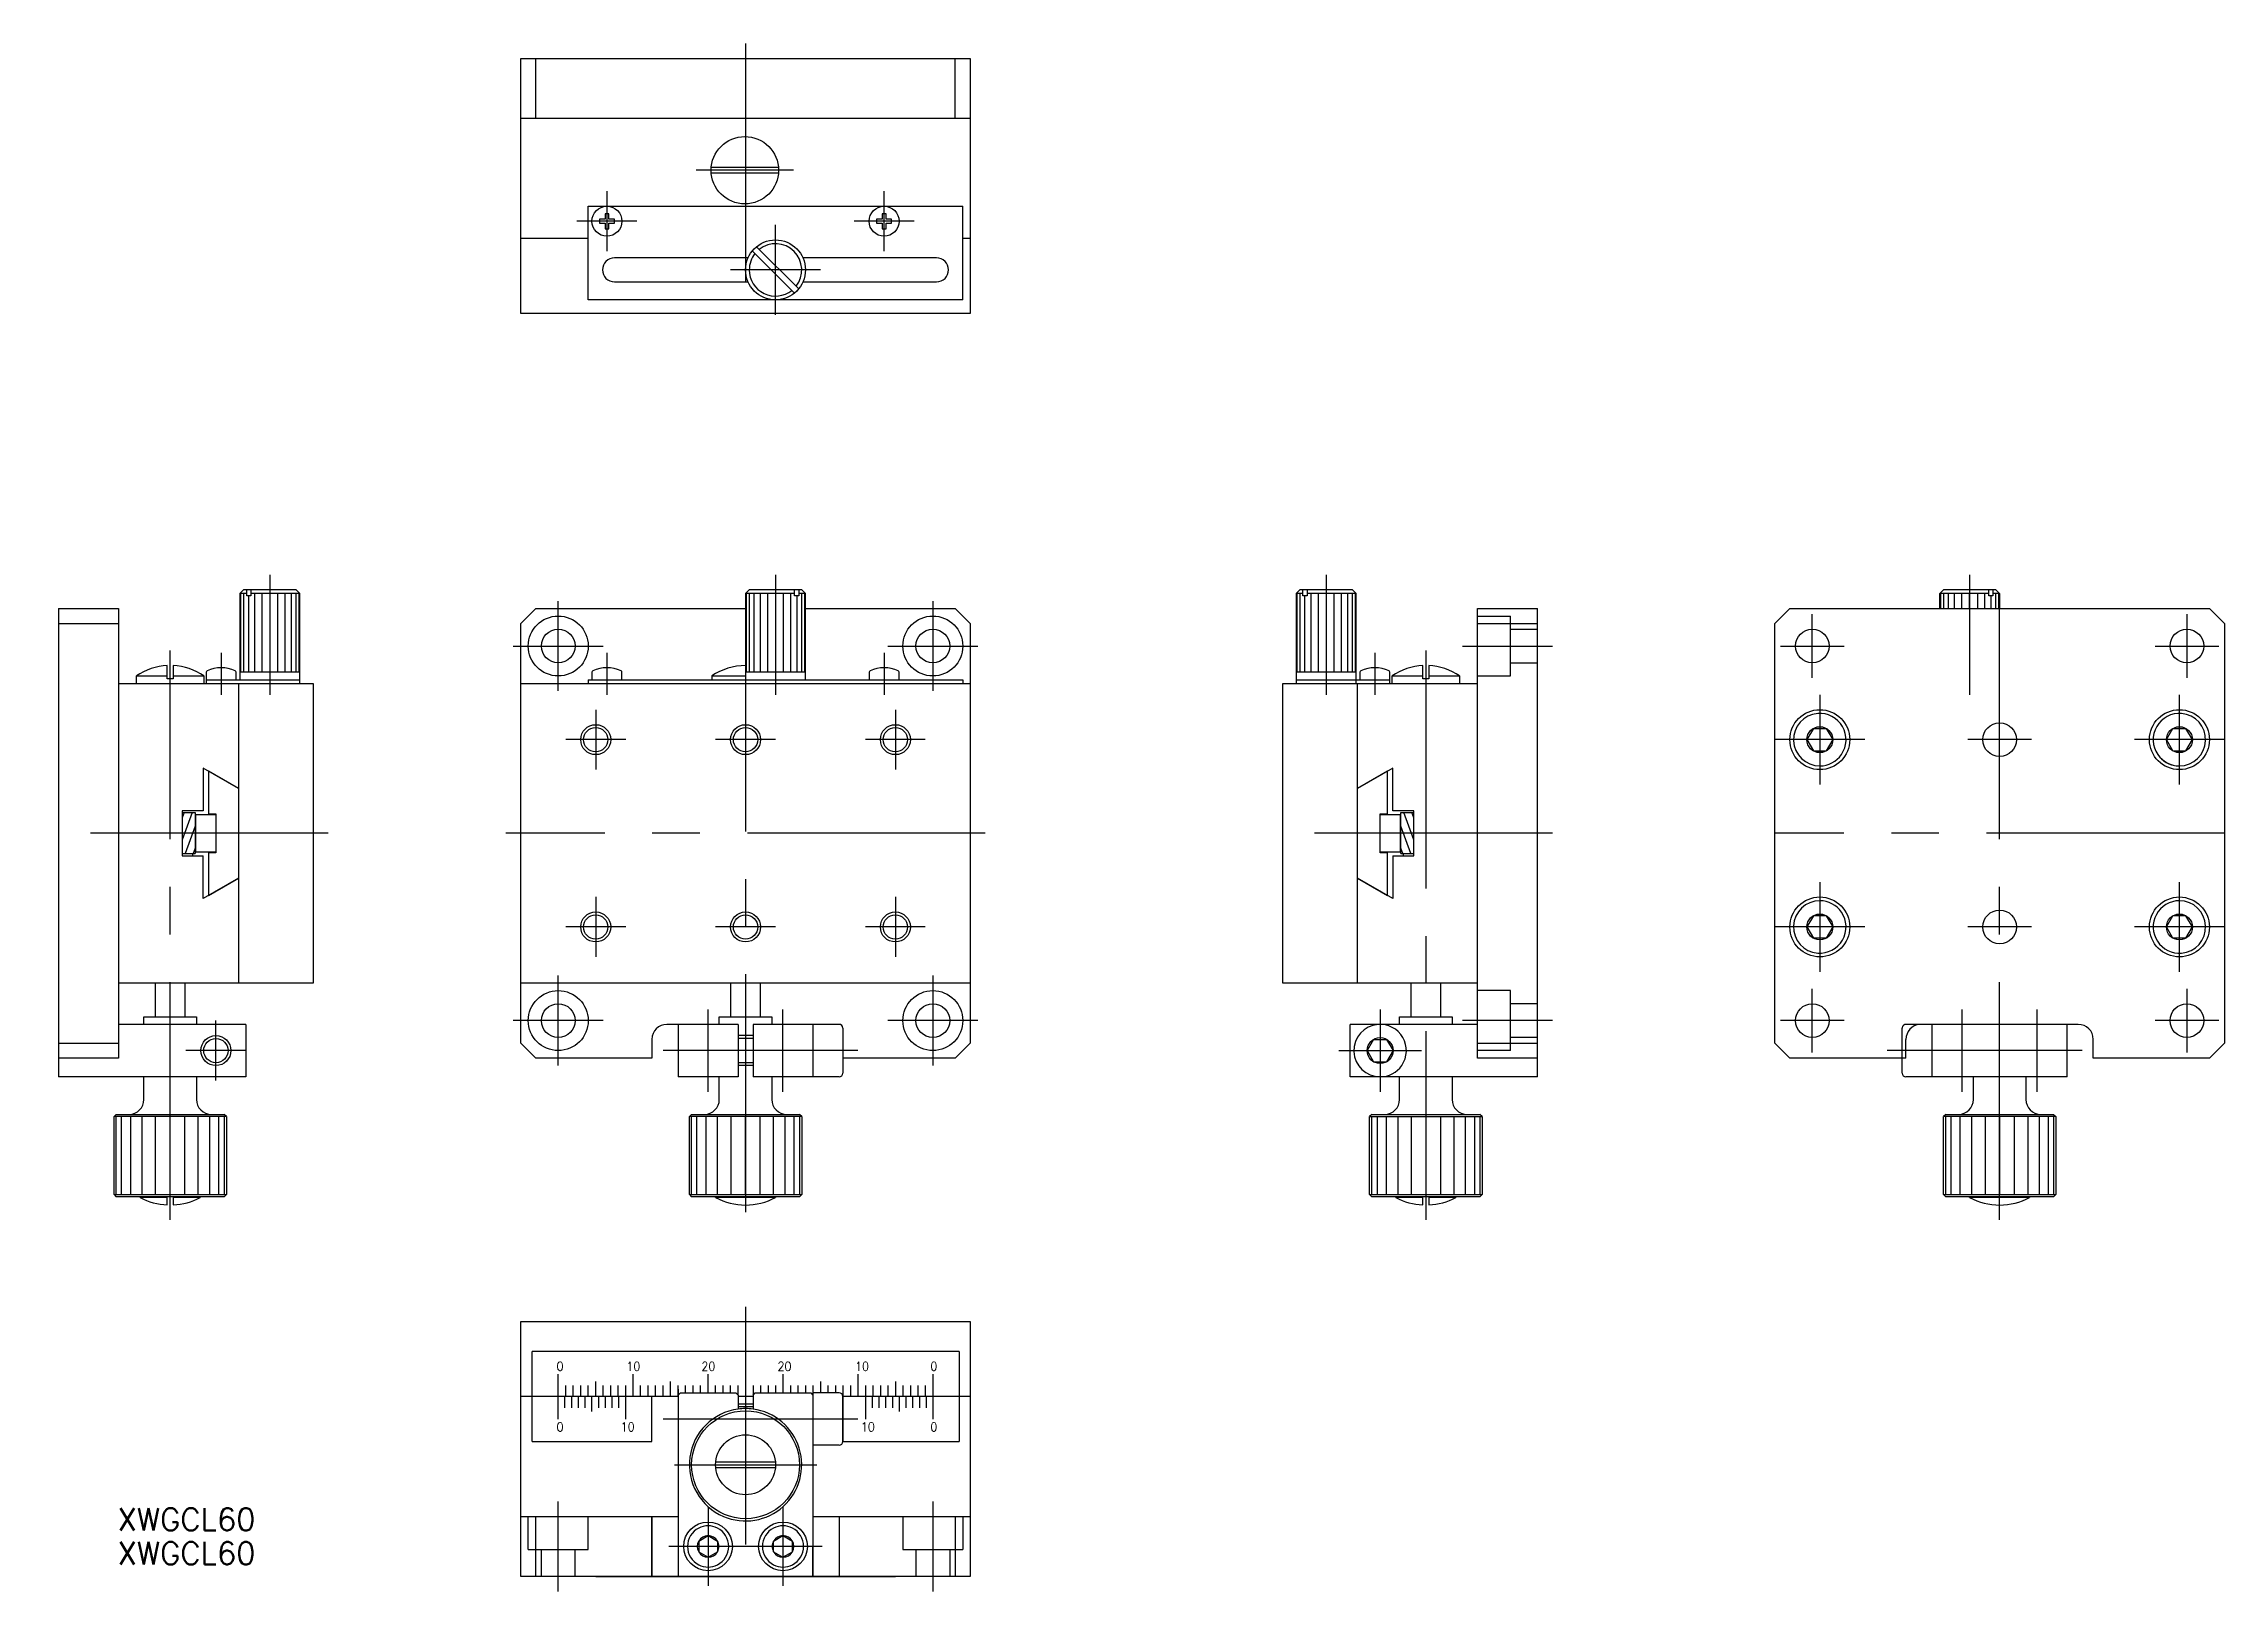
# Model space of a CAD drawing. Extents: x -94 to 197, y -101 to 105.
import ezdxf

# ---------------------------------------------------------------- set-up
doc = ezdxf.new("R2010")
doc.units = 0
doc.linetypes.add('CENTER', pattern=[50.8, 31.75, -6.35, 6.35, -6.35])
doc.linetypes.add('DASHED', pattern=[19.05, 12.7, -6.35])
doc.layers.get('0').update_dxf_attribs({"linetype": 'CONTINUOUS'})
doc.layers.add('CENTER', color=1, linetype='CENTER')
doc.styles.add('CONVERTER_2', font='txt.shx', dxfattribs={"width": 0.9})
doc.styles.get("Standard").update_dxf_attribs({"font": 'txt.shx', "height": 3, "bigfont": 'bigfont.shx'})

msp = doc.modelspace()

# ---------------------------------------------------------------- linework, layer by layer
at = {"color": 7, "linetype": 'CONTINUOUS'}
for p, q in [((-30, 103.4), (30, 103.4)), ((-30, 69.4), (-30, 103.4)), ((-28, 95.4), (-28, 103.4)), ((28, 95.4), (28, 103.4)), ((30, 103.4), (30, 69.4)), ((30, 95.4), (-30, 95.4)), ((-4.57, 88.9), (4.4, 88.9)), ((4.4, 88.1), (-4.57, 88.1)), ((-21, 83.7), (29, 83.7)), ((-21, 71.2), (-21, 83.7)), ((-19.5, 81.95), (-19.5, 81.45)), ((-18.75, 81.95), (-19.5, 81.95)), ((-18.25, 82.7), (-18.75, 82.7)), ((-18.75, 82.7), (-18.75, 81.95)), ((-18.25, 81.95), (-18.25, 82.7)), ((-17.5, 81.95), (-18.25, 81.95)), ((-17.5, 81.45), (-17.5, 81.95)), ((18.25, 81.95), (17.5, 81.95)), ((17.5, 81.95), (17.5, 81.45)), ((18.75, 82.7), (18.25, 82.7)), ((18.25, 82.7), (18.25, 81.95)), ((18.75, 81.95), (18.75, 82.7)), ((19.5, 81.95), (18.75, 81.95)), ((19.5, 81.45), (19.5, 81.95)), ((29, 71.2), (29, 83.7)), ((-21, 79.4), (-30, 79.4)), ((-19.5, 81.45), (-18.75, 81.45)), ((-18.75, 81.45), (-18.75, 80.7)), ((-18.75, 80.7), (-18.25, 80.7)), ((-18.25, 81.45), (-17.5, 81.45)), ((-18.25, 80.7), (-18.25, 81.45)), ((17.5, 81.45), (18.25, 81.45)), ((18.25, 81.45), (18.25, 80.7)), ((18.25, 80.7), (18.75, 80.7)), ((18.75, 80.7), (18.75, 81.45)), ((18.75, 81.45), (19.5, 81.45)), ((30, 79.4), (29, 79.4)), ((0.33, 76.8), (-17.5, 76.8)), ((6.53, 72.11), (0.9, 77.73)), ((1.47, 78.3), (7.1, 72.67)), ((25.5, 76.8), (7.67, 76.8)), ((-17.5, 73.6), (0.33, 73.6)), ((7.67, 73.6), (25.5, 73.6)), ((29, 71.2), (-21, 71.2)), ((30, 69.4), (-30, 69.4)), ((-67.5, 32), (-67, 32.5)), ((-60, 32.5), (-67, 32.5)), ((-66.59, 31.7), (-66.59, 32.5)), ((-66.03, 32.5), (-66.03, 31.7)), ((-60, 32.5), (-59.5, 32)), ((0, 32), (0.5, 32.5)), ((7.5, 32.5), (0.5, 32.5)), ((6.53, 31.7), (6.53, 32.5)), ((7.1, 32.5), (7.1, 31.7)), ((7.5, 32.5), (8, 32)), ((73.51, 32), (74.01, 32.5)), ((81.01, 32.5), (74.01, 32.5)), ((74.41, 31.7), (74.41, 32.5)), ((74.98, 32.5), (74.98, 31.7)), ((81.01, 32.5), (81.51, 32)), ((159.4, 32), (159.9, 32.5)), ((166.9, 32.5), (159.9, 32.5)), ((165.94, 31.7), (165.94, 32.5)), ((166.5, 32.5), (166.5, 31.7)), ((166.9, 32.5), (167.4, 32)), ((-91.7, 30), (-91.7, -30)), ((-91.7, 30), (-83.7, 30)), ((-83.7, 30), (-83.7, -30)), ((-67.5, 32), (-67.5, 20.51)), ((-66.59, 32), (-67.5, 32)), ((-67.36, 21.5), (-67.36, 32)), ((-66.96, 21.5), (-66.96, 32)), ((-66.03, 31.7), (-66.59, 31.7)), ((-66.32, 21.5), (-66.32, 31.7)), ((-59.5, 32), (-66.03, 32)), ((-65.5, 21.5), (-65.5, 32)), ((-64.53, 21.5), (-64.53, 32)), ((-63.5, 32), (-63.5, 21.5)), ((-62.46, 32), (-62.46, 21.5)), ((-61.5, 32), (-61.5, 21.5)), ((-60.67, 32), (-60.67, 21.5)), ((-60.03, 32), (-60.03, 21.5)), ((-59.63, 32), (-59.63, 21.5)), ((-59.5, 20), (-59.5, 32)), ((-28, 30), (-30, 28)), ((-28, 30), (-12.5, 30)), ((-12.5, 30), (0, 30)), ((6.53, 32), (0, 32)), ((0, 32), (0, 20.5)), ((0.14, 21.5), (0.14, 32)), ((0.54, 21.5), (0.54, 32)), ((1.17, 21.5), (1.17, 32)), ((2, 21.5), (2, 32)), ((2.96, 21.5), (2.96, 32)), ((4, 32), (4, 21.5)), ((5.04, 32), (5.04, 21.5)), ((6, 32), (6, 21.5)), ((7.1, 31.7), (6.53, 31.7)), ((6.83, 31.7), (6.83, 21.5)), ((8, 32), (7.1, 32)), ((7.46, 32), (7.46, 21.5)), ((7.86, 32), (7.86, 21.5)), ((8, 20.5), (8, 32)), ((8, 30), (28, 30)), ((28, 30), (30, 28)), ((73.51, 32), (73.51, 20)), ((74.41, 32), (73.51, 32)), ((73.64, 21.5), (73.64, 32)), ((74.04, 21.5), (74.04, 32)), ((74.98, 31.7), (74.41, 31.7)), ((74.68, 21.5), (74.68, 31.7)), ((81.51, 32), (74.98, 32)), ((75.51, 21.5), (75.51, 32)), ((76.47, 21.5), (76.47, 32)), ((77.51, 32), (77.51, 21.5)), ((78.54, 32), (78.54, 21.5)), ((79.51, 32), (79.51, 21.5)), ((80.34, 32), (80.34, 21.5)), ((80.97, 32), (80.97, 21.5)), ((81.37, 32), (81.37, 21.5)), ((81.51, 20), (81.51, 32)), ((97.71, -30), (97.71, 30)), ((97.71, 30), (105.71, 30)), ((105.71, -32.5), (105.71, 30)), ((137.4, 28), (139.4, 30)), ((139.4, 30), (142.4, 30)), ((142.4, 30), (192.4, 30)), ((165.94, 32), (159.4, 32)), ((159.4, 30), (159.4, 32)), ((159.4, 30), (159.54, 30)), ((159.54, 30), (159.54, 32)), ((159.54, 30), (159.94, 30)), ((159.94, 30), (159.94, 32)), ((159.94, 30), (160.58, 30)), ((160.58, 30), (160.58, 32)), ((160.58, 30), (161.4, 30)), ((161.4, 30), (161.4, 32)), ((161.4, 30), (162.37, 30)), ((162.37, 30), (162.37, 32)), ((162.37, 30), (163.4, 30)), ((163.4, 30), (163.4, 32)), ((163.4, 30), (164.44, 30)), ((164.44, 32), (164.44, 30)), ((164.44, 30), (165.4, 30)), ((165.4, 32), (165.4, 30)), ((165.4, 30), (166.23, 30)), ((166.5, 31.7), (165.94, 31.7)), ((166.23, 31.7), (166.23, 30)), ((166.23, 30), (166.87, 30)), ((167.4, 32), (166.5, 32)), ((166.87, 32), (166.87, 30)), ((166.87, 30), (167.27, 30)), ((167.27, 32), (167.27, 30)), ((167.27, 30), (167.4, 30)), ((167.4, 32), (167.4, 30)), ((192.4, 30), (195.4, 30)), ((197.4, 28), (195.4, 30)), ((-91.7, 28), (-83.7, 28)), ((-30, -28), (-30, 28)), ((30, 28), (30, 13)), ((97.71, 28), (105.71, 28)), ((137.4, 25), (137.4, 28)), ((197.4, 28), (197.4, -28)), ((137.4, 12.5), (137.4, 25)), ((-81.3, 21.01), (-77.2, 21.01)), ((-81.3, 20), (-81.3, 21.01)), ((-77.2, 20.6), (-77.2, 22.39)), ((-76.4, 20.6), (-77.2, 20.6)), ((-76.4, 22.39), (-76.4, 20.6)), ((-76.4, 21.01), (-72.3, 21.01)), ((-72.3, 21.01), (-72.3, 20)), ((-72, 21.49), (-72, 20.5)), ((-72, 20.5), (-59.5, 20.5)), ((-72, 20.5), (-72, 20)), ((-68, 20.5), (-68, 21.49)), ((-59.5, 21.5), (-67.5, 21.5)), ((-21, 20.5), (12.5, 20.5)), ((-21, 20.5), (-21, 20)), ((-20.5, 21.49), (-20.5, 20.5)), ((-16.5, 20.5), (-16.5, 21.49)), ((-4.5, 21), (0, 21)), ((-4.5, 21), (-4.5, 20.5)), ((8, 21.5), (0, 21.5)), ((12.5, 20.5), (29, 20.5)), ((16.5, 21.49), (16.5, 20.5)), ((20.5, 20.5), (20.5, 21.49)), ((29, 20.5), (29, 20)), ((81.51, 21.5), (73.51, 21.5)), ((73.51, 20.5), (86.01, 20.5)), ((82.01, 21.49), (82.01, 20.5)), ((86.01, 20.5), (86.01, 21.49)), ((86.01, 20), (86.01, 20.5)), ((86.31, 21.01), (90.41, 21.01)), ((86.31, 20), (86.31, 21.01)), ((90.41, 20.6), (90.41, 22.39)), ((91.21, 20.6), (90.41, 20.6)), ((91.21, 22.39), (91.21, 20.6)), ((91.21, 21.01), (95.31, 21.01)), ((95.31, 21.01), (95.31, 20)), ((-83.7, 20), (-57.7, 20)), ((-67.7, 20), (-67.7, -20)), ((-57.7, 20), (-57.7, -20)), ((-30, 20), (30, 20)), ((71.71, -20), (71.71, 20)), ((71.71, 20), (73.51, 20)), ((73.51, 20), (97.71, 20)), ((81.71, -20), (81.71, 20)), ((30, 14), (30, 13)), ((30, 13), (30, -28)), ((137.4, -28), (137.4, 12.5)), ((142.54, 14), (141.67, 12.5)), ((141.67, 12.5), (142.54, 11)), ((142.54, 14), (144.27, 14)), ((144.27, 14), (145.14, 12.5)), ((145.14, 12.5), (144.27, 11)), ((189.67, 12.5), (190.54, 14)), ((190.54, 11), (189.67, 12.5)), ((190.54, 14), (192.27, 14)), ((193.14, 12.5), (192.27, 14)), ((192.27, 11), (193.14, 12.5)), ((142.54, 11), (144.27, 11)), ((190.54, 11), (192.27, 11)), ((-67.7, 6), (-72.4, 8.71)), ((-72.4, 8.71), (-72.4, 3)), ((-67.7, 6), (-71.7, 8.31)), ((-71.7, 8.31), (-71.7, 2.6)), ((86.41, 8.71), (81.71, 6)), ((85.71, 8.31), (81.71, 6)), ((85.71, 2.6), (85.71, 8.31)), ((86.41, 3), (86.41, 8.71)), ((-72.4, 3), (-75.2, 3)), ((-75.2, 3), (-75.2, -3)), ((89.21, 3), (86.41, 3)), ((89.21, -3), (89.21, 3)), ((-75.2, 2.8), (-73.47, 2.8)), ((-73.47, 2.8), (-73.47, -2.7)), ((-73.47, 2.5), (-70.7, 2.5)), ((-73.4, 2.5), (-73.4, -2.5)), ((-71.7, 2.6), (-70.7, 2.6)), ((-70.7, 2.6), (-70.7, -2.6)), ((84.71, -2.6), (84.71, 2.6)), ((84.71, 2.6), (85.71, 2.6)), ((84.71, 2.5), (87.48, 2.5)), ((87.41, -2.5), (87.41, 2.5)), ((87.48, -2.7), (87.48, 2.8)), ((87.48, 2.8), (89.21, 2.8)), ((-75.2, -2.7), (-73.47, -2.7)), ((-73.8, -2.7), (-73.8, -3)), ((-70.7, -2.5), (-73.47, -2.5)), ((-71.7, -2.6), (-71.7, -8.31)), ((-70.7, -2.6), (-71.7, -2.6)), ((87.48, -2.5), (84.71, -2.5)), ((85.71, -2.6), (84.71, -2.6)), ((85.71, -8.31), (85.71, -2.6)), ((87.48, -2.7), (89.21, -2.7)), ((87.81, -3), (87.81, -2.7)), ((-75.2, -3), (-72.4, -3)), ((-72.4, -8.71), (-72.4, -3)), ((86.41, -3), (86.41, -8.71)), ((86.41, -3), (89.21, -3)), ((-67.7, -6), (-72.4, -8.71)), ((-71.7, -8.31), (-67.7, -6)), ((86.41, -8.71), (81.71, -6)), ((81.71, -6), (85.71, -8.31)), ((30, -9), (30, -13)), ((142.54, -11), (141.67, -12.5)), ((144.27, -11), (142.54, -11)), ((144.27, -11), (145.14, -12.5)), ((189.67, -12.5), (190.54, -11)), ((192.27, -11), (190.54, -11)), ((193.14, -12.5), (192.27, -11)), ((30, -13), (30, -14)), ((141.67, -12.5), (142.54, -14)), ((144.27, -14), (142.54, -14)), ((145.14, -12.5), (144.27, -14)), ((190.54, -14), (189.67, -12.5)), ((192.27, -14), (190.54, -14)), ((192.27, -14), (193.14, -12.5)), ((-67.7, -20), (-83.7, -20)), ((-78.8, -20), (-78.8, -24.51)), ((-74.8, -24.51), (-74.8, -20)), ((-57.7, -20), (-67.7, -20)), ((-2, -20), (-30, -20)), ((2, -20), (-2, -20)), ((-2, -20), (-2, -24.51)), ((30, -20), (2, -20)), ((2, -24.51), (2, -20)), ((81.71, -20), (71.71, -20)), ((97.71, -20), (81.71, -20)), ((88.81, -20), (88.81, -24.51)), ((92.81, -24.51), (92.81, -20)), ((-83.7, -23), (-83.7, -30)), ((97.71, -30), (97.71, -23)), ((-70.7, -25.5), (-83.7, -25.5)), ((-80.3, -25.5), (-80.3, -24.51)), ((-80.3, -24.51), (-78.8, -24.51)), ((-78.8, -24.51), (-74.8, -24.51)), ((-74.8, -24.51), (-73.3, -24.51)), ((-73.3, -24.51), (-73.3, -25.5)), ((-66.7, -25.5), (-70.7, -25.5)), ((-66.7, -25.5), (-66.7, -32.5)), ((-3.5, -25.5), (-10.5, -25.5)), ((-9, -25.5), (-9, -29)), ((-3.5, -24.51), (3.5, -24.51)), ((-3.5, -25.5), (-3.5, -24.51)), ((-1, -25.5), (-3.5, -25.5)), ((-1, -25.5), (-1, -27)), ((12.5, -25.5), (1, -25.5)), ((1, -25.5), (1, -27)), ((3.5, -24.51), (3.5, -25.5)), ((9, -25.5), (3.5, -25.5)), ((9, -25.5), (9, -32.5)), ((10.5, -25.5), (9, -25.5)), ((13, -26), (13, -30)), ((97.71, -25.5), (80.71, -25.5)), ((80.71, -32.5), (80.71, -25.5)), ((87.31, -25.5), (87.31, -24.51)), ((87.31, -24.51), (88.81, -24.51)), ((88.81, -24.51), (92.81, -24.51)), ((92.81, -24.51), (94.31, -24.51)), ((94.31, -24.51), (94.31, -25.5)), ((176.4, -25.5), (156.9, -25.5)), ((158.4, -25.5), (156.9, -25.5)), ((166.4, -25.5), (158.4, -25.5)), ((158.4, -32.5), (158.4, -25.5)), ((177.9, -25.5), (168.4, -25.5)), ((176.4, -29), (176.4, -25.5)), ((-91.7, -28), (-83.7, -28)), ((-30, -28), (-28, -30)), ((-12.5, -27.5), (-12.5, -30)), ((-9, -29), (-9, -30)), ((1, -27), (-1, -27)), ((-1, -27), (-1, -27.38)), ((-1, -27.38), (-1, -30.62)), ((1, -27), (1, -27.38)), ((1, -27.38), (1, -30.62)), ((30, -28), (28, -30)), ((83.84, -27.5), (82.98, -29)), ((82.98, -29), (83.84, -30.5)), ((83.84, -27.5), (85.57, -27.5)), ((85.57, -27.5), (86.44, -29)), ((86.44, -29), (85.57, -30.5)), ((97.71, -28), (105.71, -28)), ((139.4, -30), (137.4, -28)), ((154.9, -30), (154.9, -27.5)), ((176.4, -32.5), (176.4, -29)), ((179.9, -30), (179.9, -27.5)), ((195.4, -30), (197.4, -28)), ((-83.7, -30), (-91.7, -30)), ((-91.7, -30), (-91.7, -32.5)), ((-12.5, -30), (-28, -30)), ((-9, -30), (-9, -32.5)), ((-1, -30.62), (-1, -31)), ((1, -31), (-1, -31)), ((-1, -31), (-1, -32.5)), ((1, -30.62), (1, -31)), ((1, -31), (1, -32.5)), ((14, -30), (13, -30)), ((13, -30), (13, -32)), ((28, -30), (14, -30)), ((83.84, -30.5), (85.57, -30.5)), ((105.71, -30), (97.71, -30)), ((154.9, -30), (139.4, -30)), ((154.4, -32), (154.4, -30)), ((195.4, -30), (179.9, -30)), ((-70.7, -32.5), (-91.7, -32.5)), ((-80.3, -35.51), (-80.3, -32.5)), ((-73.3, -32.5), (-73.3, -35.51)), ((-66.7, -32.5), (-70.7, -32.5)), ((-1, -32.5), (-9, -32.5)), ((-3.5, -32.5), (-9, -32.5)), ((-1, -32.5), (-3.5, -32.5)), ((-3.5, -35.51), (-3.5, -32.5)), ((9, -32.5), (1, -32.5)), ((9, -32.5), (1, -32.5)), ((3.5, -32.5), (3.5, -35.51)), ((12.5, -32.5), (9, -32.5)), ((84.71, -32.5), (80.71, -32.5)), ((105.71, -32.5), (84.71, -32.5)), ((87.31, -35.51), (87.31, -32.5)), ((94.31, -32.5), (94.31, -35.51)), ((176.4, -32.5), (154.9, -32.5)), ((166.4, -32.5), (158.4, -32.5)), ((163.9, -35.51), (163.9, -32.5)), ((176.4, -32.5), (170.9, -32.5)), ((170.9, -32.5), (170.9, -35.51)), ((-84, -37.51), (-84.3, -37.81)), ((-84.3, -48.21), (-84.3, -37.81)), ((-69.3, -37.81), (-84.3, -37.81)), ((-84.04, -37.81), (-84.04, -48.21)), ((-84, -37.51), (-69.6, -37.51)), ((-83.29, -48.21), (-83.29, -37.81)), ((-82.1, -37.81), (-82.1, -48.21)), ((-80.55, -48.21), (-80.55, -37.81)), ((-78.74, -48.21), (-78.74, -37.81)), ((-76.8, -48.21), (-76.8, -37.81)), ((-74.85, -48.21), (-74.85, -37.81)), ((-73.05, -48.21), (-73.05, -37.81)), ((-71.49, -48.21), (-71.49, -37.81)), ((-70.3, -48.21), (-70.3, -37.81)), ((-69.3, -37.81), (-69.6, -37.51)), ((-69.55, -48.21), (-69.55, -37.81)), ((-69.3, -37.81), (-69.3, -48.21)), ((-7.5, -37.81), (-7.2, -37.51)), ((7.5, -37.81), (-7.5, -37.81)), ((-7.5, -48.21), (-7.5, -37.81)), ((-7.24, -37.81), (-7.24, -48.21)), ((-7.2, -37.51), (7.2, -37.51)), ((-6.5, -48.21), (-6.5, -37.81)), ((-5.3, -37.81), (-5.3, -48.21)), ((-3.75, -48.21), (-3.75, -37.81)), ((-1.94, -48.21), (-1.94, -37.81)), ((0, -48.21), (0, -37.81)), ((1.94, -48.21), (1.94, -37.81)), ((3.75, -48.21), (3.75, -37.81)), ((5.3, -48.21), (5.3, -37.81)), ((6.5, -48.21), (6.5, -37.81)), ((7.5, -37.81), (7.2, -37.51)), ((7.24, -48.21), (7.24, -37.81)), ((7.5, -37.81), (7.5, -48.21)), ((83.61, -37.51), (83.31, -37.81)), ((83.31, -48.21), (83.31, -37.81)), ((83.31, -37.81), (98.31, -37.81)), ((83.56, -37.81), (83.56, -48.21)), ((83.61, -37.51), (98.01, -37.51)), ((84.31, -37.81), (84.31, -48.21)), ((85.5, -37.81), (85.5, -48.21)), ((87.06, -37.81), (87.06, -48.21)), ((88.87, -37.81), (88.87, -48.21)), ((90.81, -37.81), (90.81, -48.21)), ((92.75, -37.81), (92.75, -48.21)), ((94.56, -37.81), (94.56, -48.21)), ((96.11, -48.21), (96.11, -37.81)), ((97.3, -37.81), (97.3, -48.21)), ((98.31, -37.81), (98.01, -37.51)), ((98.05, -48.21), (98.05, -37.81)), ((98.31, -37.81), (98.31, -48.21)), ((160.2, -37.51), (159.9, -37.81)), ((174.9, -37.81), (159.9, -37.81)), ((159.9, -48.21), (159.9, -37.81)), ((160.16, -37.81), (160.16, -48.21)), ((160.2, -37.51), (174.6, -37.51)), ((160.91, -37.81), (160.91, -48.21)), ((162.1, -37.81), (162.1, -48.21)), ((163.65, -37.81), (163.65, -48.21)), ((165.46, -37.81), (165.46, -48.21)), ((167.4, -37.81), (167.4, -48.21)), ((169.35, -37.81), (169.35, -48.21)), ((171.15, -37.81), (171.15, -48.21)), ((172.71, -48.21), (172.71, -37.81)), ((173.9, -37.81), (173.9, -48.21)), ((174.6, -37.51), (174.9, -37.81)), ((174.65, -48.21), (174.65, -37.81)), ((174.9, -37.81), (174.9, -48.21)), ((-84.3, -48.21), (-69.3, -48.21)), ((-84.3, -48.21), (-84, -48.51)), ((-69.6, -48.51), (-84, -48.51)), ((-80.8, -48.61), (-80.8, -48.51)), ((-77.2, -48.61), (-80.8, -48.61)), ((-77.2, -49.6), (-77.2, -48.51)), ((-76.4, -48.51), (-76.4, -49.6)), ((-72.8, -48.61), (-76.4, -48.61)), ((-72.8, -48.51), (-72.8, -48.61)), ((-69.3, -48.21), (-69.6, -48.51)), ((-7.5, -48.21), (7.5, -48.21)), ((-7.5, -48.21), (-7.2, -48.51)), ((7.2, -48.51), (-7.2, -48.51)), ((-4, -48.61), (-4, -48.51)), ((4, -48.61), (-4, -48.61)), ((4, -48.51), (4, -48.61)), ((7.5, -48.21), (7.2, -48.51)), ((83.31, -48.21), (98.31, -48.21)), ((83.61, -48.51), (83.31, -48.21)), ((98.01, -48.51), (83.61, -48.51)), ((86.81, -48.61), (86.81, -48.51)), ((90.41, -48.61), (86.81, -48.61)), ((90.41, -49.6), (90.41, -48.51)), ((91.21, -48.51), (91.21, -49.6)), ((94.81, -48.61), (91.21, -48.61)), ((94.81, -48.51), (94.81, -48.61)), ((98.01, -48.51), (98.31, -48.21)), ((159.9, -48.21), (174.9, -48.21)), ((160.2, -48.51), (159.9, -48.21)), ((174.6, -48.51), (160.2, -48.51)), ((163.4, -48.61), (163.4, -48.51)), ((171.4, -48.61), (163.4, -48.61)), ((171.4, -48.51), (171.4, -48.61)), ((174.6, -48.51), (174.9, -48.21)), ((-30, -65.18), (30, -65.18)), ((-30, -99.18), (-30, -65.18)), ((30, -65.18), (30, -99.18)), ((28.5, -69.18), (-28.5, -69.18)), ((-28.5, -75.18), (-28.5, -69.18)), ((28.5, -69.18), (28.5, -75.18)), ((-25, -78.18), (-25, -72.18)), ((-15, -75.18), (-15, -72.18)), ((-5, -74.68), (-5, -72.18)), ((5, -72.18), (5, -74.68)), ((15, -72.18), (15, -75.18)), ((25, -72.18), (25, -75.18)), ((-9, -75.18), (-30, -75.18)), ((-24.1, -75.18), (-30, -75.18)), ((-28.5, -81.18), (-28.5, -75.18)), ((-23.2, -75.18), (-24.1, -75.18)), ((-24.1, -76.68), (-24.1, -75.18)), ((-24, -75.18), (-24, -73.68)), ((-22.3, -75.18), (-23.2, -75.18)), ((-23.2, -76.68), (-23.2, -75.18)), ((-23, -75.18), (-23, -73.68)), ((-21.4, -75.18), (-22.3, -75.18)), ((-22.3, -76.68), (-22.3, -75.18)), ((-22, -75.18), (-22, -73.68)), ((-20.5, -75.18), (-21.4, -75.18)), ((-21.4, -76.68), (-21.4, -75.18)), ((-21, -75.18), (-21, -73.68)), ((-19.6, -75.18), (-20.5, -75.18)), ((-20.5, -77.18), (-20.5, -75.18)), ((-20, -75.18), (-20, -73.18)), ((-18.7, -75.18), (-19.6, -75.18)), ((-19.6, -76.68), (-19.6, -75.18)), ((-19, -75.18), (-19, -73.68)), ((-17.8, -75.18), (-18.7, -75.18)), ((-18.7, -76.68), (-18.7, -75.18)), ((-18, -75.18), (-18, -73.68)), ((-16.9, -75.18), (-17.8, -75.18)), ((-17.8, -76.68), (-17.8, -75.18)), ((-17, -75.18), (-17, -73.68)), ((-16, -75.18), (-16.9, -75.18)), ((-16.9, -76.68), (-16.9, -75.18)), ((-16, -75.18), (-16, -73.68)), ((-12, -75.18), (-16, -75.18)), ((-16, -78.18), (-16, -75.18)), ((-14, -75.18), (-14, -73.68)), ((-13, -75.18), (-13, -73.68)), ((-12.5, -81.18), (-12.5, -75.18)), ((-12, -75.18), (-12, -73.68)), ((-11, -75.18), (-12, -75.18)), ((-11, -75.18), (-11, -73.68)), ((-10, -75.18), (-11, -75.18)), ((-10, -75.18), (-10, -73.18)), ((-9, -75.18), (-10, -75.18)), ((-9, -75.18), (-9, -73.68)), ((-9, -74.18), (-9, -91.18)), ((-9, -74.18), (-9, -75.18)), ((-8.7, -74.68), (-9, -74.98)), ((-9, -74.98), (-9, -75.68)), ((-9, -74.98), (-9, -81.18)), ((-8.7, -74.68), (-1.3, -74.68)), ((-8, -74.68), (-8, -73.68)), ((-7, -74.68), (-7, -73.68)), ((-6, -74.68), (-6, -73.68)), ((-6, -74.68), (-5, -74.68)), ((-5, -74.68), (-4, -74.68)), ((-4, -74.68), (-4, -73.68)), ((-3, -74.68), (-3, -73.68)), ((-2, -74.68), (-2, -73.68)), ((-1.3, -74.68), (-1, -74.98)), ((-1, -74.98), (-1, -73.68)), ((-1, -74.98), (-1, -76.85)), ((1, -75.18), (-1, -75.18)), ((0, -73.18), (0, -75.18)), ((1, -73.68), (1, -74.98)), ((1, -74.98), (1.3, -74.68)), ((1, -74.98), (1, -76.85)), ((1.3, -74.68), (2, -74.68)), ((2, -73.68), (2, -74.68)), ((2, -74.68), (3, -74.68)), ((3, -73.68), (3, -74.68)), ((3, -74.68), (4, -74.68)), ((4, -73.68), (4, -74.68)), ((4, -74.68), (5, -74.68)), ((5, -74.68), (6, -74.68)), ((6, -73.68), (6, -74.68)), ((6, -74.68), (7, -74.68)), ((7, -73.68), (7, -74.68)), ((7, -74.68), (8, -74.68)), ((8, -73.68), (8, -74.68)), ((8, -74.68), (8.7, -74.68)), ((8.7, -74.68), (9, -74.98)), ((9, -73.68), (9, -74.18)), ((9, -74.18), (9, -74.68)), ((9, -74.68), (9, -91.18)), ((10, -74.68), (9, -74.68)), ((12.5, -74.68), (9, -74.68)), ((10, -73.18), (10, -74.68)), ((11, -74.68), (10, -74.68)), ((11, -73.68), (11, -74.68)), ((12, -74.68), (11, -74.68)), ((12, -73.68), (12, -74.68)), ((12.5, -74.68), (12, -74.68)), ((13, -73.68), (13, -75.18)), ((30, -75.18), (13, -75.18)), ((28.5, -75.18), (13, -75.18)), ((13, -81.18), (13, -75.18)), ((13, -75.18), (13, -81.18)), ((14, -73.68), (14, -75.18)), ((16, -73.68), (16, -75.18)), ((16, -75.18), (16, -78.18)), ((16.9, -75.18), (16, -75.18)), ((17.8, -75.18), (16.9, -75.18)), ((16.9, -75.18), (16.9, -76.68)), ((17, -73.68), (17, -75.18)), ((17.8, -75.18), (17.8, -76.68)), ((18.7, -75.18), (17.8, -75.18)), ((18, -73.68), (18, -75.18)), ((18.7, -75.18), (18.7, -76.68)), ((19.6, -75.18), (18.7, -75.18)), ((19, -73.68), (19, -75.18)), ((19.6, -75.18), (19.6, -76.68)), ((20.5, -75.18), (19.6, -75.18)), ((20, -73.18), (20, -75.18)), ((20.5, -75.18), (20.5, -77.18)), ((21.4, -75.18), (20.5, -75.18)), ((21, -73.68), (21, -75.18)), ((22.3, -75.18), (21.4, -75.18)), ((21.4, -75.18), (21.4, -76.68)), ((22, -73.68), (22, -75.18)), ((22.3, -75.18), (22.3, -76.68)), ((23.2, -75.18), (22.3, -75.18)), ((23, -73.68), (23, -75.18)), ((23.2, -75.18), (23.2, -76.68)), ((24.1, -75.18), (23.2, -75.18)), ((24, -73.68), (24, -75.18)), ((24.1, -75.18), (24.1, -76.68)), ((25, -75.18), (25, -78.18)), ((30, -75.18), (28.5, -75.18)), ((28.5, -75.18), (28.5, -81.18)), ((30, -73.68), (30, -75.18)), ((-1, -76.18), (-1, -76.85)), ((1, -76.18), (-1, -76.18)), ((-28.5, -81.18), (-12.5, -81.18)), ((13, -81.18), (28.5, -81.18)), ((-3.98, -83.88), (3.98, -83.88)), ((12.5, -81.68), (9, -81.68)), ((12.5, -81.68), (9, -81.68)), ((3.98, -84.68), (-3.98, -84.68)), ((-30, -91.18), (-9, -91.18)), ((-28, -99.18), (-28, -91.18)), ((-12.5, -99.18), (-12.5, -91.18)), ((-12.5, -91.18), (-12.5, -99.18)), ((-9, -91.18), (-9, -95.18)), ((9, -91.18), (9, -99.18)), ((9, -91.18), (30, -91.18)), ((12.5, -91.18), (12.5, -99.18)), ((12.5, -91.18), (12.5, -99.18)), ((28, -91.18), (28, -99.18)), ((-9, -95.18), (-9, -99.18)), ((-6.25, -94.46), (-5, -93.74)), ((-6.25, -94.46), (-6.25, -95.9)), ((-6.25, -95.9), (-5, -96.62)), ((-5, -93.74), (-3.75, -94.46)), ((-5, -96.62), (-3.75, -95.9)), ((-3.75, -94.46), (-3.75, -95.9)), ((3.75, -94.46), (5, -93.74)), ((3.75, -95.9), (3.75, -94.46)), ((3.75, -95.9), (5, -96.62)), ((5, -93.74), (6.25, -94.46)), ((5, -96.62), (6.25, -95.9)), ((6.25, -95.9), (6.25, -94.46)), ((9, -99.18), (9, -95.18)), ((30, -99.18), (-30, -99.18)), ((-20, -99.18), (20, -99.18))]:
    msp.add_line(p, q, dxfattribs=at)
at = {"color": 3, "linetype": 'DASHED'}
for p, q in [((97.71, 29), (102.11, 29)), ((102.11, 21), (102.11, 29)), ((102.11, 27.25), (105.71, 27.25)), ((97.71, 21), (102.11, 21)), ((102.11, 22.75), (105.71, 22.75)), ((102.11, -21), (97.71, -21)), ((102.11, -29), (102.11, -21)), ((105.71, -22.75), (102.11, -22.75)), ((154.4, -30), (154.4, -26)), ((156.9, -25.5), (154.9, -25.5)), ((102.11, -29), (97.71, -29)), ((105.71, -27.25), (102.11, -27.25)), ((-29, -95.58), (-29, -91.18)), ((-21, -95.58), (-21, -91.18)), ((21, -91.18), (21, -95.58)), ((29, -91.18), (29, -95.58)), ((-29, -95.58), (-21, -95.58)), ((-27.25, -99.18), (-27.25, -95.58)), ((-22.75, -99.18), (-22.75, -95.58)), ((21, -95.58), (29, -95.58)), ((22.75, -95.58), (22.75, -99.18)), ((27.25, -95.58), (27.25, -99.18))]:
    msp.add_line(p, q, dxfattribs=at)
at = {"color": 3, "linetype": 'CONTINUOUS'}
for p, q in [((-73.86, 2.8), (-75.2, -0.86)), ((-74.93, 2.8), (-75.2, 2.06)), ((-73.47, 0.95), (-74.8, -2.7)), ((88.81, -2.7), (87.48, 0.95)), ((89.21, -0.86), (87.87, 2.8)), ((89.21, 2.06), (88.94, 2.8)), ((-73.47, -1.97), (-73.74, -2.7)), ((87.75, -2.7), (87.48, -1.97)), ((1, -27.38), (-1, -27.38)), ((1, -30.62), (-1, -30.62)), ((1, -76.56), (-1, -76.56))]:
    msp.add_line(p, q, dxfattribs=at)
at = {"color": 7, "linetype": 'CONTINUOUS'}
for centre, radius in [((-0.09, 88.5), 4.5), ((-18.5, 81.7), 2), ((18.5, 81.7), 2), ((4, 75.2), 4), ((-25, 25), 4), ((-25, 25), 2.25), ((25, 25), 4), ((25, 25), 2.25), ((142.4, 25), 2.25), ((192.4, 25), 2.25), ((143.4, 12.5), 4), ((167.4, 12.5), 2.25), ((191.4, 12.5), 4), ((-20, 12.5), 1.62), ((0, 12.5), 1.62), ((20, 12.5), 1.62), ((143.4, 12.5), 1.73), ((191.4, 12.5), 1.73), ((143.4, -12.5), 4), ((191.4, -12.5), 4), ((-20, -12.5), 1.62), ((0, -12.5), 1.62), ((20, -12.5), 1.62), ((143.4, -12.5), 1.73), ((167.4, -12.5), 2.25), ((191.4, -12.5), 1.73), ((-25, -25), 4), ((-25, -25), 2.25), ((25, -25), 4), ((25, -25), 2.25), ((142.4, -25), 2.25), ((192.4, -25), 2.25), ((-70.7, -29), 2), ((84.71, -29), 1.73), ((0, -84.28), 7.2), ((0, -84.28), 4), ((-5, -95.18), 3.25), ((5, -95.18), 3.25)]:
    msp.add_circle(centre, radius, dxfattribs=at)
at = {"color": 3, "linetype": 'CONTINUOUS'}
for centre, radius in [((-20, 12.5), 2), ((0, 12.5), 2), ((20, 12.5), 2), ((-20, -12.5), 2), ((0, -12.5), 2), ((20, -12.5), 2), ((-70.7, -29), 1.62)]:
    msp.add_circle(centre, radius, dxfattribs=at)
at = {"color": 7, "linetype": 'CONTINUOUS'}
for centre, radius, start, end in [((4, 75.2), 3.5, 321.5624, 128.4376), ((-17.5, 75.2), 1.6, 90, 270), ((4, 75.2), 3.5, 141.5624, 180), ((25.5, 75.2), 1.6, 270, 90), ((4, 75.2), 3.5, 180, 308.4376), ((-76.8, 14.4), 8, 92.866, 124.2289), ((-76.8, 14.4), 8, 55.7711, 87.134), ((-71.8, 21.49), 0.2, 115.6716, 180), ((-70, 17.75), 4.35, 64.3284, 115.6716), ((-68.2, 21.49), 0.2, 0, 64.3284), ((-20.3, 21.49), 0.2, 115.6716, 180), ((-18.5, 17.75), 4.35, 64.3284, 115.6716), ((-16.7, 21.49), 0.2, 0, 64.3284), ((0, 14.39), 8, 90, 124.2289), ((16.7, 21.49), 0.2, 115.6716, 180), ((18.5, 17.75), 4.35, 64.3284, 115.6716), ((20.3, 21.49), 0.2, 0, 64.3284), ((82.21, 21.49), 0.2, 115.6716, 180), ((84.01, 17.75), 4.35, 64.3284, 115.6716), ((85.81, 21.49), 0.2, 0, 64.3284), ((90.81, 14.4), 8, 92.866, 124.2289), ((90.81, 14.4), 8, 55.7711, 87.134), ((143.4, 12.5), 3.5, 94.6231, 270), ((143.4, 12.5), 3.5, 325.3769, 94.6231), ((191.4, 12.5), 3.5, 85.3769, 214.6231), ((191.4, 12.5), 3.5, 270, 85.3769), ((143.4, 12.5), 3.5, 270, 325.3769), ((191.4, 12.5), 3.5, 214.6231, 270), ((191.4, 12.5), 3.5, 214.6231, 265.3769), ((143.4, -12.5), 3.5, 90, 265.3769), ((143.4, -12.5), 3.5, 265.3769, 34.6231), ((143.4, -12.5), 3.5, 34.6231, 90), ((191.4, -12.5), 3.5, 90, 274.6231), ((191.4, -12.5), 3.5, 274.6231, 90), ((-10.5, -27.5), 2, 90, 180), ((12.5, -26), 0.5, 0, 90), ((84.71, -29), 3.5, 94.6231, 270), ((84.71, -29), 3.5, 325.3769, 94.6231), ((156.9, -27.5), 2, 94.866, 180), ((156.9, -27.5), 2, 90, 94.866), ((177.9, -27.5), 2, 0, 90), ((12.5, -32), 0.5, 270, 0), ((84.71, -29), 3.5, 270, 325.3769), ((154.9, -32), 0.5, 180, 270), ((-82.3, -35.51), 2, 270, 0), ((-71.3, -35.51), 2, 180, 270), ((-5.5, -35.51), 2, 270, 0), ((5.5, -35.51), 2, 180, 270), ((85.31, -35.51), 2, 270, 0), ((96.31, -35.51), 2, 180, 270), ((161.9, -35.51), 2, 270, 0), ((172.9, -35.51), 2, 180, 270), ((-76.8, -41.11), 8.5, 241.9275, 267.3027), ((-76.8, -41.11), 8.5, 272.6973, 298.0725), ((0, -41.11), 8.5, 241.9275, 270), ((0, -41.11), 8.5, 270, 298.0725), ((90.81, -41.11), 8.5, 241.9275, 267.3027), ((90.81, -41.11), 8.5, 272.6973, 298.0725), ((167.4, -41.11), 8.5, 241.9275, 270), ((167.4, -41.11), 8.5, 270, 298.0725), ((12.5, -75.18), 0.5, 0, 90), ((12.5, -75.18), 0.5, 0, 90), ((0, -84.28), 7.5, 97.6623, 246.9261), ((0, -84.28), 7.5, 246.9261, 82.3377), ((0, -84.28), 7.5, 82.3377, 97.6623), ((12.5, -81.18), 0.5, 270, 0), ((12.5, -81.18), 0.5, 270, 0), ((-5, -95.18), 2.75, 117.0357, 242.9643), ((-5, -95.18), 2.75, 62.9643, 117.0357), ((-5, -95.18), 2.75, 0, 62.9643), ((5, -95.18), 2.75, 117.0357, 180), ((5, -95.18), 2.75, 62.9643, 117.0357), ((5, -95.18), 2.75, 297.0357, 62.9643), ((-5, -95.18), 1.44, 150, 210), ((-5, -95.18), 1.44, 90, 150), ((-5, -95.18), 1.44, 210, 270), ((-5, -95.18), 1.44, 30, 90), ((-5, -95.18), 1.44, 270, 330), ((-5, -95.18), 1.44, 0, 30), ((-5, -95.18), 2.75, 297.0357, 0), ((-5, -95.18), 1.44, 330, 0), ((5, -95.18), 2.75, 180, 242.9643), ((5, -95.18), 1.44, 150, 180), ((5, -95.18), 1.44, 180, 210), ((5, -95.18), 1.44, 90, 150), ((5, -95.18), 1.44, 210, 270), ((5, -95.18), 1.44, 30, 90), ((5, -95.18), 1.44, 270, 330), ((5, -95.18), 1.44, 330, 30), ((-5, -95.18), 2.75, 242.9643, 297.0357), ((5, -95.18), 2.75, 242.9643, 297.0357)]:
    msp.add_arc(centre, radius, start, end, dxfattribs=at)
at = {"color": 3, "linetype": 'DASHED'}
msp.add_arc((154.9, -26), 0.5, 90, 180, dxfattribs=at)
at = {"layer": 'CENTER', "color": 1, "linetype": 'CENTER'}
for p, q in [((0, 105.4), (0, 67.4)), ((6.41, 88.5), (-6.59, 88.5)), ((-18.5, 85.7), (-18.5, 77.7)), ((18.5, 77.7), (18.5, 85.7)), ((-14.5, 81.7), (-22.5, 81.7)), ((22.5, 81.7), (14.5, 81.7)), ((4, 69.2), (4, 81.2)), ((10, 75.2), (-2, 75.2)), ((-63.5, 34.5), (-63.5, 18.5)), ((4, 34.5), (4, 18.5)), ((77.51, 34.5), (77.51, 18.5)), ((163.4, 34.5), (163.4, 18.5)), ((-25, 19), (-25, 31)), ((0, 32), (0, -51.61)), ((25, 31), (25, 19)), ((142.4, 20.75), (142.4, 29.25)), ((167.4, -51.6), (167.4, 32)), ((192.4, 29.25), (192.4, 20.75)), ((-76.8, -51.6), (-76.8, 24.39)), ((-70, 24.1), (-70, 18.5)), ((-31, 25), (-19, 25)), ((-18.5, 24.1), (-18.5, 18.5)), ((18.5, 24.1), (18.5, 18.5)), ((19, 25), (31, 25)), ((84.01, 24.1), (84.01, 18.5)), ((90.81, 24.39), (90.81, -51.6)), ((95.71, 25), (107.71, 25)), ((138.15, 25), (146.65, 25)), ((188.15, 25), (196.65, 25)), ((143.4, 18.5), (143.4, 6.5)), ((191.4, 6.5), (191.4, 18.5)), ((-20, 16.5), (-20, 8.5)), ((20, 16.5), (20, 8.5)), ((-16, 12.5), (-24, 12.5)), ((4, 12.5), (-4, 12.5)), ((24, 12.5), (16, 12.5)), ((149.4, 12.5), (137.4, 12.5)), ((171.65, 12.5), (163.15, 12.5)), ((197.4, 12.5), (185.4, 12.5)), ((-55.7, 0), (-93.7, 0)), ((32, 0), (-32, 0)), ((107.71, 0), (69.71, 0)), ((197.4, 0), (137.4, 0)), ((-20, -8.5), (-20, -16.5)), ((20, -8.5), (20, -16.5)), ((143.4, -6.5), (143.4, -18.5)), ((191.4, -18.5), (191.4, -6.5)), ((-16, -12.5), (-24, -12.5)), ((4, -12.5), (-4, -12.5)), ((24, -12.5), (16, -12.5)), ((149.4, -12.5), (137.4, -12.5)), ((171.65, -12.5), (163.15, -12.5)), ((197.4, -12.5), (185.4, -12.5)), ((-25, -31), (-25, -19)), ((25, -19), (25, -31)), ((142.4, -29.25), (142.4, -20.75)), ((192.4, -20.75), (192.4, -29.25)), ((-70.7, -33), (-70.7, -25)), ((-19, -25), (-31, -25)), ((-5, -34.5), (-5, -23.5)), ((5, -34.5), (5, -23.5)), ((31, -25), (19, -25)), ((84.71, -23.5), (84.71, -34.5)), ((107.71, -25), (95.71, -25)), ((146.65, -25), (138.15, -25)), ((162.4, -34.5), (162.4, -23.5)), ((172.4, -34.5), (172.4, -23.5)), ((196.65, -25), (188.15, -25)), ((-66.7, -29), (-74.7, -29)), ((15, -29), (-11, -29)), ((79.21, -29), (90.21, -29)), ((178.4, -29), (152.4, -29)), ((0, -63.18), (0, -101.18)), ((15, -78.18), (-11, -78.18)), ((-9.5, -84.28), (9.5, -84.28)), ((-7.5, -84.28), (7.5, -84.28)), ((-25, -101.18), (-25, -89.18)), ((-5, -89.93), (-5, -100.43)), ((5, -89.93), (5, -100.43)), ((25, -89.18), (25, -101.18)), ((10.25, -95.18), (-10.25, -95.18))]:
    msp.add_line(p, q, dxfattribs=at)

# ---------------------------------------------------------------- texts
at = {"color": 7, "linetype": 'CONTINUOUS', "style": 'CONVERTER_2', "width": 0.9}
for s, p in [('0', (-25.22, -71.73)), ('10', (-15.89, -71.74)), ('20', (-5.89, -71.74)), ('20', (4.27, -71.74)), ('10', (14.63, -71.74)), ('0', (24.68, -71.73)), ('0', (-25.22, -79.83)), ('10', (-16.66, -79.82)), ('10', (15.4, -79.82)), ('0', (24.68, -79.83))]:
    msp.add_text(s, height=1.2, dxfattribs=at).set_placement(p)
at = {"color": 7, "linetype": 'CONTINUOUS'}
for p in [(-83.8, -93.07), (-83.8, -97.59)]:
    msp.add_text('XWGCL60', height=3, dxfattribs=at).set_placement(p)

doc.saveas('drawing.dxf')
